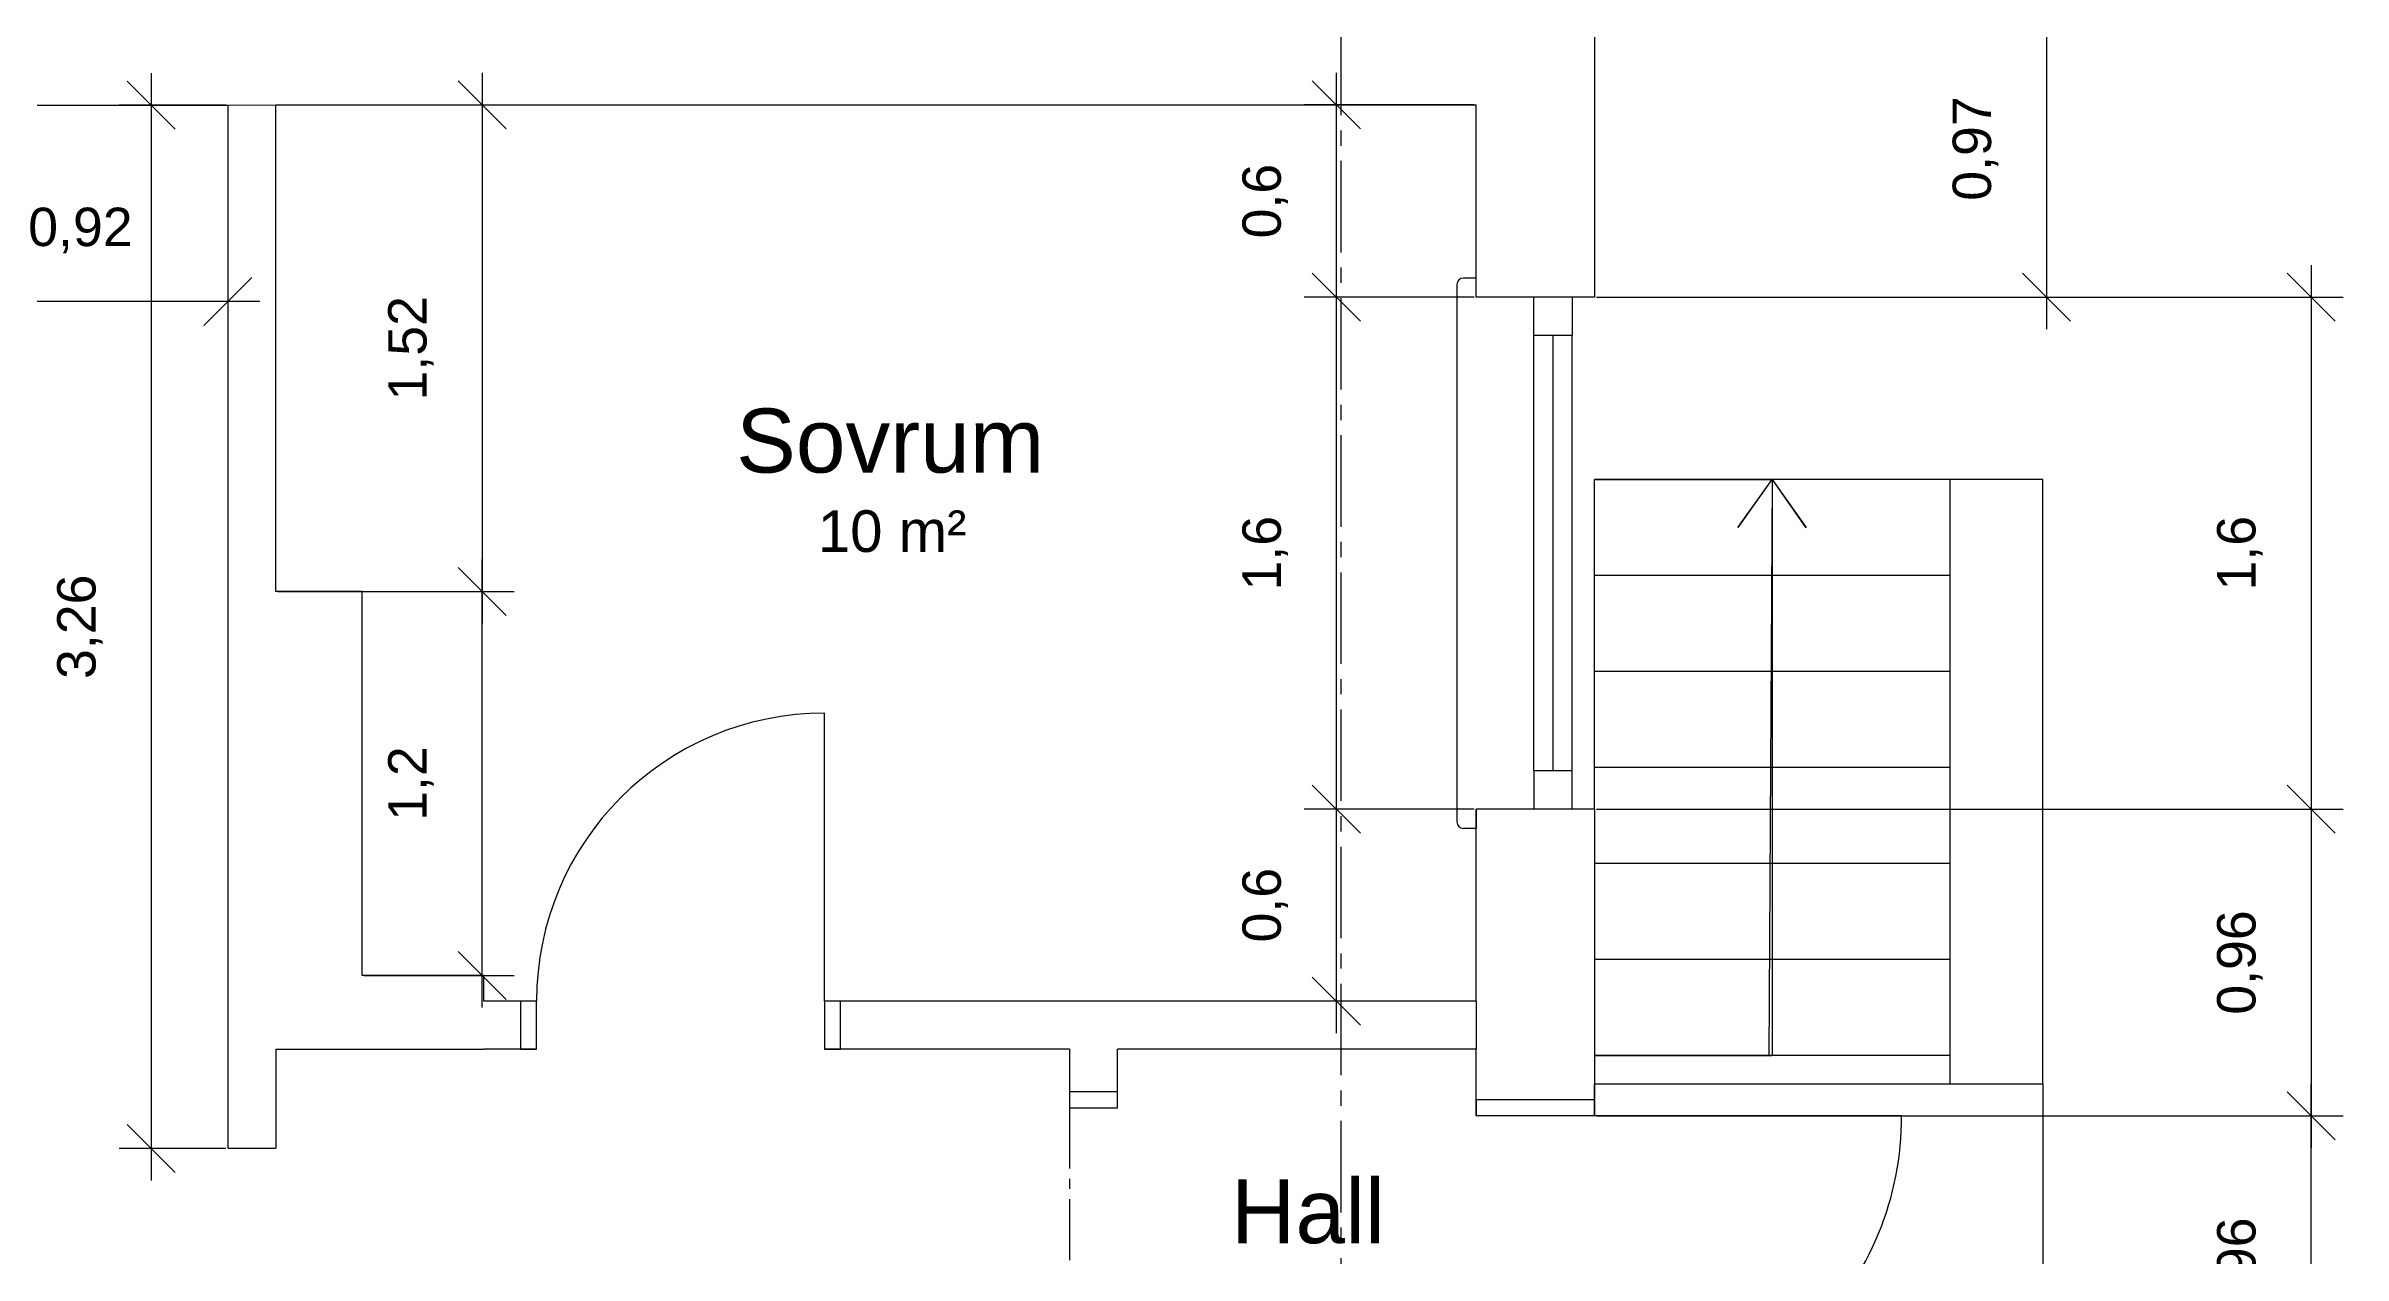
# Model space of a CAD drawing. Header units: millimetres. Extents: x -6247 to 53319, y -9113 to 41204.
# Drawn here: x 15380 to 22556, y 19180 to 22959 of the extents above; entities that cross this region are included whole.
import ezdxf

# ---------------------------------------------------------------- set-up
doc = ezdxf.new("R2010")
doc.units = ezdxf.units.MM
doc.linetypes.add('CENTER2', pattern=[28.575, 19.05, -3.175, 3.175, -3.175])
doc.styles.get("Standard").update_dxf_attribs({"font": 'Arial.ttf', "height": 120})
doc.dimstyles.new('ISO-25', dxfattribs={"dimscale": 10, "dimtxt": 2.5, "dimasz": 15, "dimexe": 10, "dimexo": 0.625, "dimgap": 15, "dimtad": 1, "dimlfac": 0.001, "dimtxsty": 'Standard', "dimblk": 'OBLIQUE', "dimblk1": 'OBLIQUE', "dimblk2": 'OBLIQUE', "dimcen": 20, "dimdle": 10, "dimadec": 0, "dimazin": 0, "dimtfac": 1, "dimtmove": 0, "dimatfit": 3, "dimldrblk": 'OPEN90', "dimfxl": 1, "dimarcsym": 0})

# ---------------------------------------------------------------- blocks, each defined once
blk = doc.blocks.new('_Oblique')
at = {"color": 0, "linetype": 'ByBlock', "lineweight": -2}
blk.add_line((-0.5, -0.5), (0.5, 0.5), dxfattribs=at)
blk = doc.blocks.new('*D35')
at = {"color": 0, "lineweight": -2, "transparency": 16777216}
for p, q in [((21630.2, 23243.9), (21630.2, 22073.9)), ((20224.5, 23143.9), (21730.2, 23143.9)), ((20224.5, 22173.9), (21730.2, 22173.9))]:
    blk.add_line(p, q, dxfattribs=at)
at = {"layer": 'Defpoints', "color": 0, "transparency": 16777216}
for p in [(20218.2, 23143.9), (20218.2, 22173.9), (21630.2, 22173.9)]:
    blk.add_point(p, dxfattribs=at)
at = {"color": 0, "lineweight": -2, "transparency": 16777216, "xscale": 150, "yscale": 150, "zscale": 150}
for p, rotation in [((21630.2, 23143.9), 90), ((21630.2, 22173.9), 270)]:
    blk.add_blockref('_Oblique', p, dxfattribs=dict(at, rotation=rotation))
at = {"color": 0, "transparency": 16777216, "insert": (21407.9, 22638.6), "char_height": 120, "attachment_point": 5, "rotation": 90}
blk.add_mtext('0,97', dxfattribs=at)
blk = doc.blocks.new('_Open90')
at = {"color": 0, "linetype": 'ByBlock', "lineweight": -2}
for p, q in [((-0.5, 0.5), (0, 0)), ((0, 0), (-1, 0)), ((0, 0), (-0.5, -0.5))]:
    blk.add_line(p, q, dxfattribs=at)
blk = doc.blocks.new('*D36')
at = {"color": 0, "lineweight": -2, "transparency": 16777216}
for p, q in [((22456.4, 22273.9), (22456.4, 20473.9)), ((20224.5, 22173.9), (22556.4, 22173.9)), ((20224.5, 20573.9), (22556.4, 20573.9))]:
    blk.add_line(p, q, dxfattribs=at)
at = {"layer": 'Defpoints', "color": 0, "transparency": 16777216}
for p in [(20218.2, 22173.9), (20218.2, 20573.9), (22456.4, 20573.9)]:
    blk.add_point(p, dxfattribs=at)
at = {"color": 0, "lineweight": -2, "transparency": 16777216, "xscale": 150, "yscale": 150, "zscale": 150}
for p, rotation in [((22456.4, 22173.9), 90), ((22456.4, 20573.9), 270)]:
    blk.add_blockref('_Oblique', p, dxfattribs=dict(at, rotation=rotation))
at = {"color": 0, "transparency": 16777216, "insert": (22234.1, 21373.9), "char_height": 120, "attachment_point": 5, "rotation": 90}
blk.add_mtext('1,6', dxfattribs=at)
blk = doc.blocks.new('*D37')
at = {"color": 0, "lineweight": -2, "transparency": 16777216}
for p, q in [((22456.4, 20673.9), (22456.4, 19515.5)), ((20224.5, 20573.9), (22556.4, 20573.9)), ((20224.5, 19615.5), (22556.4, 19615.5))]:
    blk.add_line(p, q, dxfattribs=at)
at = {"layer": 'Defpoints', "color": 0, "transparency": 16777216}
for p in [(20218.2, 20573.9), (20218.2, 19615.5), (22456.4, 19615.5)]:
    blk.add_point(p, dxfattribs=at)
at = {"color": 0, "lineweight": -2, "transparency": 16777216, "xscale": 150, "yscale": 150, "zscale": 150}
for p, rotation in [((22456.4, 20573.9), 90), ((22456.4, 19615.5), 270)]:
    blk.add_blockref('_Oblique', p, dxfattribs=dict(at, rotation=rotation))
at = {"color": 0, "transparency": 16777216, "insert": (22234.1, 20094.7), "char_height": 120, "attachment_point": 5, "rotation": 90}
blk.add_mtext('0,96', dxfattribs=at)
blk = doc.blocks.new('*D48')
at = {"color": 0, "lineweight": -2, "transparency": 16777216}
for p, q in [((15028.2, 22762.5), (15028.2, 22060.3)), ((15948.2, 22767.7), (15948.2, 22060.3)), ((16048.2, 22160.3), (14928.2, 22160.3))]:
    blk.add_line(p, q, dxfattribs=at)
at = {"layer": 'Defpoints', "color": 0, "transparency": 16777216}
for p in [(15028.2, 22768.8), (15948.2, 22773.9), (15028.2, 22160.3)]:
    blk.add_point(p, dxfattribs=at)
at = {"color": 0, "lineweight": -2, "transparency": 16777216, "xscale": 150, "yscale": 150, "zscale": 150, "rotation": 180}
blk.add_blockref('_Oblique', (15028.2, 22160.3), dxfattribs=at)
at = {"color": 0, "lineweight": -2, "transparency": 16777216, "xscale": 150, "yscale": 150, "zscale": 150}
blk.add_blockref('_Oblique', (15948.2, 22160.3), dxfattribs=at)
at = {"color": 0, "transparency": 16777216, "insert": (15488.2, 22382.6), "char_height": 120, "attachment_point": 5}
blk.add_mtext('0,92', dxfattribs=at)
blk = doc.blocks.new('*D49')
at = {"color": 0, "lineweight": -2, "transparency": 16777216}
for p, q in [((15709.1, 22873.9), (15709.1, 19413.9)), ((15942, 22773.9), (15609.1, 22773.9)), ((15942, 19513.9), (15609.1, 19513.9))]:
    blk.add_line(p, q, dxfattribs=at)
at = {"layer": 'Defpoints', "color": 0, "transparency": 16777216}
for p in [(15948.2, 22773.9), (15709.1, 19513.9), (15948.2, 19513.9)]:
    blk.add_point(p, dxfattribs=at)
at = {"color": 0, "lineweight": -2, "transparency": 16777216, "xscale": 150, "yscale": 150, "zscale": 150}
for p, rotation in [((15709.1, 22773.9), 90), ((15709.1, 19513.9), 270)]:
    blk.add_blockref('_Oblique', p, dxfattribs=dict(at, rotation=rotation))
at = {"color": 0, "transparency": 16777216, "insert": (15486.8, 21143.9), "char_height": 120, "attachment_point": 5, "rotation": 90}
blk.add_mtext('3,26', dxfattribs=at)
blk = doc.blocks.new('*D55')
at = {"color": 0, "lineweight": -2, "transparency": 16777216}
for p, q in [((19411.5, 22874.8), (19411.5, 22073.9)), ((19842, 22774.8), (19311.5, 22774.8)), ((19842, 22173.9), (19311.5, 22173.9))]:
    blk.add_line(p, q, dxfattribs=at)
at = {"layer": 'Defpoints', "color": 0, "transparency": 16777216}
for p in [(19848.2, 22774.8), (19411.5, 22173.9), (19848.2, 22173.9)]:
    blk.add_point(p, dxfattribs=at)
at = {"color": 0, "lineweight": -2, "transparency": 16777216, "xscale": 150, "yscale": 150, "zscale": 150}
for p, rotation in [((19411.5, 22774.8), 90), ((19411.5, 22173.9), 270)]:
    blk.add_blockref('_Oblique', p, dxfattribs=dict(at, rotation=rotation))
at = {"color": 0, "transparency": 16777216, "insert": (19189.3, 22474.3), "char_height": 120, "attachment_point": 5, "rotation": 90}
blk.add_mtext('0,6', dxfattribs=at)
blk = doc.blocks.new('*D56')
at = {"color": 0, "lineweight": -2, "transparency": 16777216}
for p, q in [((19411.5, 22273.9), (19411.5, 20473.9)), ((19842, 22173.9), (19311.5, 22173.9)), ((19842, 20573.9), (19311.5, 20573.9))]:
    blk.add_line(p, q, dxfattribs=at)
at = {"layer": 'Defpoints', "color": 0, "transparency": 16777216}
for p in [(19848.2, 22173.9), (19411.5, 20573.9), (19848.2, 20573.9)]:
    blk.add_point(p, dxfattribs=at)
at = {"color": 0, "lineweight": -2, "transparency": 16777216, "xscale": 150, "yscale": 150, "zscale": 150}
for p, rotation in [((19411.5, 22173.9), 90), ((19411.5, 20573.9), 270)]:
    blk.add_blockref('_Oblique', p, dxfattribs=dict(at, rotation=rotation))
at = {"color": 0, "transparency": 16777216, "insert": (19189.3, 21373.9), "char_height": 120, "attachment_point": 5, "rotation": 90}
blk.add_mtext('1,6', dxfattribs=at)
blk = doc.blocks.new('*D57')
at = {"color": 0, "lineweight": -2, "transparency": 16777216}
for p, q in [((19411.5, 20673.9), (19411.5, 19873.9)), ((19842, 20573.9), (19311.5, 20573.9)), ((19842, 19973.9), (19311.5, 19973.9))]:
    blk.add_line(p, q, dxfattribs=at)
at = {"layer": 'Defpoints', "color": 0, "transparency": 16777216}
for p in [(19848.2, 20573.9), (19411.5, 19973.9), (19848.2, 19973.9)]:
    blk.add_point(p, dxfattribs=at)
at = {"color": 0, "lineweight": -2, "transparency": 16777216, "xscale": 150, "yscale": 150, "zscale": 150}
for p, rotation in [((19411.5, 20573.9), 90), ((19411.5, 19973.9), 270)]:
    blk.add_blockref('_Oblique', p, dxfattribs=dict(at, rotation=rotation))
at = {"color": 0, "transparency": 16777216, "insert": (19189.3, 20273.9), "char_height": 120, "attachment_point": 5, "rotation": 90}
blk.add_mtext('0,6', dxfattribs=at)
blk = doc.blocks.new('*D58')
at = {"color": 0, "lineweight": -2, "transparency": 16777216}
for p, q in [((16743, 19953.9), (16743, 21353.9)), ((16374.5, 21253.9), (16843, 21253.9)), ((16374.5, 20053.9), (16843, 20053.9))]:
    blk.add_line(p, q, dxfattribs=at)
at = {"layer": 'Defpoints', "color": 0, "transparency": 16777216}
for p in [(16368.2, 21253.9), (16743, 21253.9), (16368.2, 20053.9)]:
    blk.add_point(p, dxfattribs=at)
at = {"color": 0, "lineweight": -2, "transparency": 16777216, "xscale": 150, "yscale": 150, "zscale": 150}
for p, rotation in [((16743, 21253.9), 90), ((16743, 20053.9), 270)]:
    blk.add_blockref('_Oblique', p, dxfattribs=dict(at, rotation=rotation))
at = {"color": 0, "transparency": 16777216, "insert": (16520.7, 20653.9), "char_height": 120, "attachment_point": 5, "rotation": 90}
blk.add_mtext('1,2', dxfattribs=at)
blk = doc.blocks.new('*D59')
at = {"color": 0, "lineweight": -2, "transparency": 16777216}
for p, q in [((16743, 22874.8), (16743, 21153.9)), ((16104.5, 22774.8), (16843, 22774.8)), ((16104.5, 21253.9), (16843, 21253.9))]:
    blk.add_line(p, q, dxfattribs=at)
at = {"layer": 'Defpoints', "color": 0, "transparency": 16777216}
for p in [(16098.2, 22774.8), (16098.2, 21253.9), (16743, 21253.9)]:
    blk.add_point(p, dxfattribs=at)
at = {"color": 0, "lineweight": -2, "transparency": 16777216, "xscale": 150, "yscale": 150, "zscale": 150}
for p, rotation in [((16743, 22774.8), 90), ((16743, 21253.9), 270)]:
    blk.add_blockref('_Oblique', p, dxfattribs=dict(at, rotation=rotation))
at = {"color": 0, "transparency": 16777216, "insert": (16520.7, 22014.3), "char_height": 120, "attachment_point": 5, "rotation": 90}
blk.add_mtext('1,52', dxfattribs=at)
blk = doc.blocks.new('*D82')
at = {"color": 0, "lineweight": -2, "transparency": 16777216}
for p, q in [((22456.4, 18553.9), (22456.4, 19715.5)), ((21624.5, 19615.5), (22556.4, 19615.5)), ((21624.5, 18653.9), (22556.4, 18653.9))]:
    blk.add_line(p, q, dxfattribs=at)
at = {"layer": 'Defpoints', "color": 0, "transparency": 16777216}
for p in [(21618.2, 19615.5), (22456.4, 19615.5), (21618.2, 18653.9)]:
    blk.add_point(p, dxfattribs=at)
at = {"color": 0, "lineweight": -2, "transparency": 16777216, "xscale": 150, "yscale": 150, "zscale": 150}
for p, rotation in [((22456.4, 19615.5), 90), ((22456.4, 18653.9), 270)]:
    blk.add_blockref('_Oblique', p, dxfattribs=dict(at, rotation=rotation))
at = {"color": 0, "transparency": 16777216, "insert": (22234.1, 19134.7), "char_height": 120, "attachment_point": 5, "rotation": 90}
blk.add_mtext('0,96', dxfattribs=at)

msp = doc.modelspace()

# ---------------------------------------------------------------- linework, layer by layer
at = {"color": 6, "linetype": 'CENTER2', "ltscale": 15}
msp.add_line((19425.907, 30743.602), (19425.907, 13147.804), dxfattribs=at)
for p, q in [((15028.249, 22773.923), (15948.249, 22773.923)), ((15948.249, 22773.923), (16098.249, 22774.759)), ((15948.249, 22773.923), (15948.249, 19513.923)), ((16098.249, 21253.923), (16098.249, 22774.759)), ((16098.249, 22774.759), (19848.249, 22774.759)), ((19848.249, 22173.923), (19848.249, 22774.759)), ((19788.249, 22213.923), (19788.249, 20533.923)), ((19848.249, 22233.923), (19808.249, 22233.923)), ((19848.249, 22173.923), (19848.249, 22233.923)), ((20218.249, 22173.923), (19848.249, 22173.923)), ((20028.249, 22053.923), (20028.249, 22173.923)), ((20148.249, 22173.923), (20148.249, 22053.923)), ((20148.249, 22053.923), (20028.249, 22053.923)), ((20028.249, 20693.923), (20028.249, 22053.923)), ((20088.249, 22053.923), (20088.249, 20693.923)), ((20148.249, 20693.923), (20148.249, 22053.923)), ((21328.249, 21603.923), (20218.249, 21603.923)), ((20218.249, 20573.923), (20218.249, 21603.923)), ((20218.249, 21603.923), (20773.249, 21603.923)), ((21618.249, 21603.923), (21328.249, 21603.923)), ((21328.249, 21603.923), (21328.249, 19715.477)), ((21328.249, 21603.923), (21328.249, 21303.923)), ((21618.249, 19715.477), (21618.249, 21603.923)), ((16368.249, 21253.923), (16098.249, 21253.923)), ((16368.249, 20053.923), (16368.249, 21253.923)), ((21328.249, 21303.923), (20218.249, 21303.923)), ((21328.249, 21303.923), (21328.249, 21003.923)), ((21328.249, 21003.923), (20218.249, 21003.923)), ((21328.249, 21003.923), (21328.249, 20703.923)), ((17812.976, 19973.923), (17812.976, 20873.923)), ((20148.249, 20693.923), (20028.249, 20693.923)), ((20028.249, 20693.923), (20028.249, 20573.923)), ((20148.249, 20573.923), (20148.249, 20693.923)), ((21328.249, 20703.923), (20218.249, 20703.923)), ((21328.249, 20703.923), (21328.249, 20403.923)), ((19848.249, 19973.923), (19848.249, 20573.923)), ((19848.249, 19973.923), (19848.249, 20573.923)), ((20218.249, 20573.923), (19848.249, 20573.923)), ((19848.249, 20573.923), (19848.249, 20513.923)), ((20218.249, 20573.923), (20148.249, 20573.923)), ((19848.249, 20513.923), (19808.249, 20513.923)), ((21328.249, 20403.923), (20218.249, 20403.923)), ((21328.249, 20403.923), (21328.249, 20103.923)), ((21328.249, 20103.923), (20218.249, 20103.923)), ((21328.249, 20103.923), (21328.249, 19803.923)), ((16748.249, 20053.923), (16368.249, 20053.923)), ((16748.249, 19973.923), (16748.249, 20053.923)), ((16912.976, 19973.923), (16748.249, 19973.923)), ((16912.976, 19973.923), (16862.976, 19973.923)), ((16862.976, 19973.923), (16862.976, 19823.923)), ((16912.976, 19823.923), (16912.976, 19973.923)), ((19848.249, 19973.923), (17812.976, 19973.923)), ((17812.976, 19973.923), (17812.976, 19823.923)), ((17862.976, 19973.923), (17812.976, 19973.923)), ((17862.976, 19823.923), (17862.976, 19973.923)), ((19848.249, 19973.923), (19848.249, 19823.923)), ((16098.249, 19823.923), (16098.249, 19513.923)), ((16098.249, 19823.923), (16748.249, 19823.923)), ((16912.976, 19823.923), (16748.249, 19823.923)), ((16862.976, 19823.923), (16912.976, 19823.923)), ((18578.249, 19823.923), (17812.976, 19823.923)), ((17812.976, 19823.923), (17862.976, 19823.923)), ((18578.249, 19823.923), (18578.249, 19640.949)), ((19848.249, 19823.923), (18728.249, 19823.923)), ((18728.249, 19640.949), (18728.249, 19823.923)), ((19848.249, 19615.477), (19848.249, 19823.923)), ((21328.249, 19803.923), (20218.249, 19803.923)), ((20218.249, 19803.923), (20773.249, 19803.923)), ((18728.249, 19690.949), (18578.249, 19690.949)), ((18578.249, 19690.949), (18578.249, 19640.949)), ((18728.249, 19640.949), (18728.249, 19690.949)), ((20218.249, 19665.477), (19848.249, 19665.477)), ((19848.249, 19665.477), (19848.249, 19615.477)), ((20218.249, 19615.477), (20218.249, 19715.477)), ((20218.249, 19715.477), (21618.249, 19715.477)), ((20218.249, 19615.477), (20218.249, 19665.477)), ((21618.249, 19715.477), (21618.249, 18403.923)), ((18578.249, 19640.949), (18728.249, 19640.949)), ((20218.249, 19615.477), (19848.249, 19615.477)), ((21177.532, 19615.477), (20218.249, 19615.477)), ((15948.249, 19513.923), (16098.249, 19513.923))]:
    msp.add_line(p, q)
at = {"color": 2, "linetype": 'CENTER2', "ltscale": 10}
msp.add_line((18578.249, 19640.949), (18578.249, 18740.949), dxfattribs=at)
for points in [[(15028.249, 23143.923), (20218.249, 23143.923), (20218.249, 22173.923)], [(20218.249, 20573.923), (20218.249, 19615.477)]]:
    msp.add_lwpolyline(points)
for centre, radius, start, end in [((19808.249, 22213.923), 20, 90, 180), ((17812.976, 19973.923), 900, 90, 180), ((19808.249, 20533.923), 20, 180, 270), ((20219.046, 19612.414), 958.491, 269.95234, 0.1831397)]:
    msp.add_arc(centre, radius, start, end)

# ---------------------------------------------------------------- texts
for s, height, p in [('Sovrum', 200, (17536.588, 21625.868)), ('10 m²', 130, (17791.775, 21377.857)), ('Hall', 200, (19081.954, 19217.502))]:
    msp.add_text(s, height=height).set_placement(p)

# ---------------------------------------------------------------- dimensions: what is measured, and where the dimension line sits
for base, p1, p2, picture, middle in [((21630.174, 22173.923), (20218.249, 23143.923), (20218.249, 22173.923), '*D35', (21630.174, 22638.647)), ((22456.401, 20573.923), (20218.249, 22173.923), (20218.249, 20573.923), '*D36', (22456.401, 21373.923)), ((22456.401, 19615.477), (20218.249, 20573.923), (20218.249, 19615.477), '*D37', (22456.401, 20094.7))]:
    dim = msp.add_linear_dim(base=base, p1=p1, p2=p2, angle=90, dimstyle='ISO-25')
    dim.commit()
    dim.dimension.update_dxf_attribs({"geometry": picture, "text_midpoint": middle, "dimtype": 160})
for base, p1, p2, picture, middle in [((15709.099, 19513.923), (15948.249, 22773.923), (15948.249, 19513.923), '*D49', (15486.821, 21143.923)), ((16743.01, 21253.923), (16098.249, 22774.759), (16098.249, 21253.923), '*D59', (16520.732, 22014.341)), ((19411.539, 22173.923), (19848.249, 22774.759), (19848.249, 22173.923), '*D55', (19189.261, 22474.341)), ((19411.539, 20573.923), (19848.249, 22173.923), (19848.249, 20573.923), '*D56', (19189.261, 21373.923)), ((16743.01, 21253.923), (16368.249, 20053.923), (16368.249, 21253.923), '*D58', (16520.732, 20653.923)), ((19411.539, 19973.923), (19848.249, 20573.923), (19848.249, 19973.923), '*D57', (19189.261, 20273.923)), ((22456.401, 19615.477), (21618.249, 18653.923), (21618.249, 19615.477), '*D82', (22234.122, 19134.7))]:
    dim = msp.add_linear_dim(base=base, p1=p1, p2=p2, angle=90, dimstyle='ISO-25')
    dim.commit()
    dim.dimension.update_dxf_attribs({"geometry": picture, "text_midpoint": middle})
dim = msp.add_linear_dim(base=(15028.249, 22160.306), p1=(15948.249, 22773.923), p2=(15028.249, 22768.793), dimstyle='ISO-25')
dim.commit()
dim.dimension.update_dxf_attribs({"geometry": '*D48', "text_midpoint": (15488.249, 22382.585)})

# ---------------------------------------------------------------- leaders
for points, override in [([(20773.249, 21603.923), (20762.088, 19803.923)], {"dimldrblk": 'Open90'}), ([(20773.249, 21603.923), (20773.249, 19803.923)], {"dimscale": 10, "dimldrblk": 'Open90'})]:
    msp.add_leader(points, dimstyle='ISO-25', override=override)

doc.saveas('drawing.dxf')
